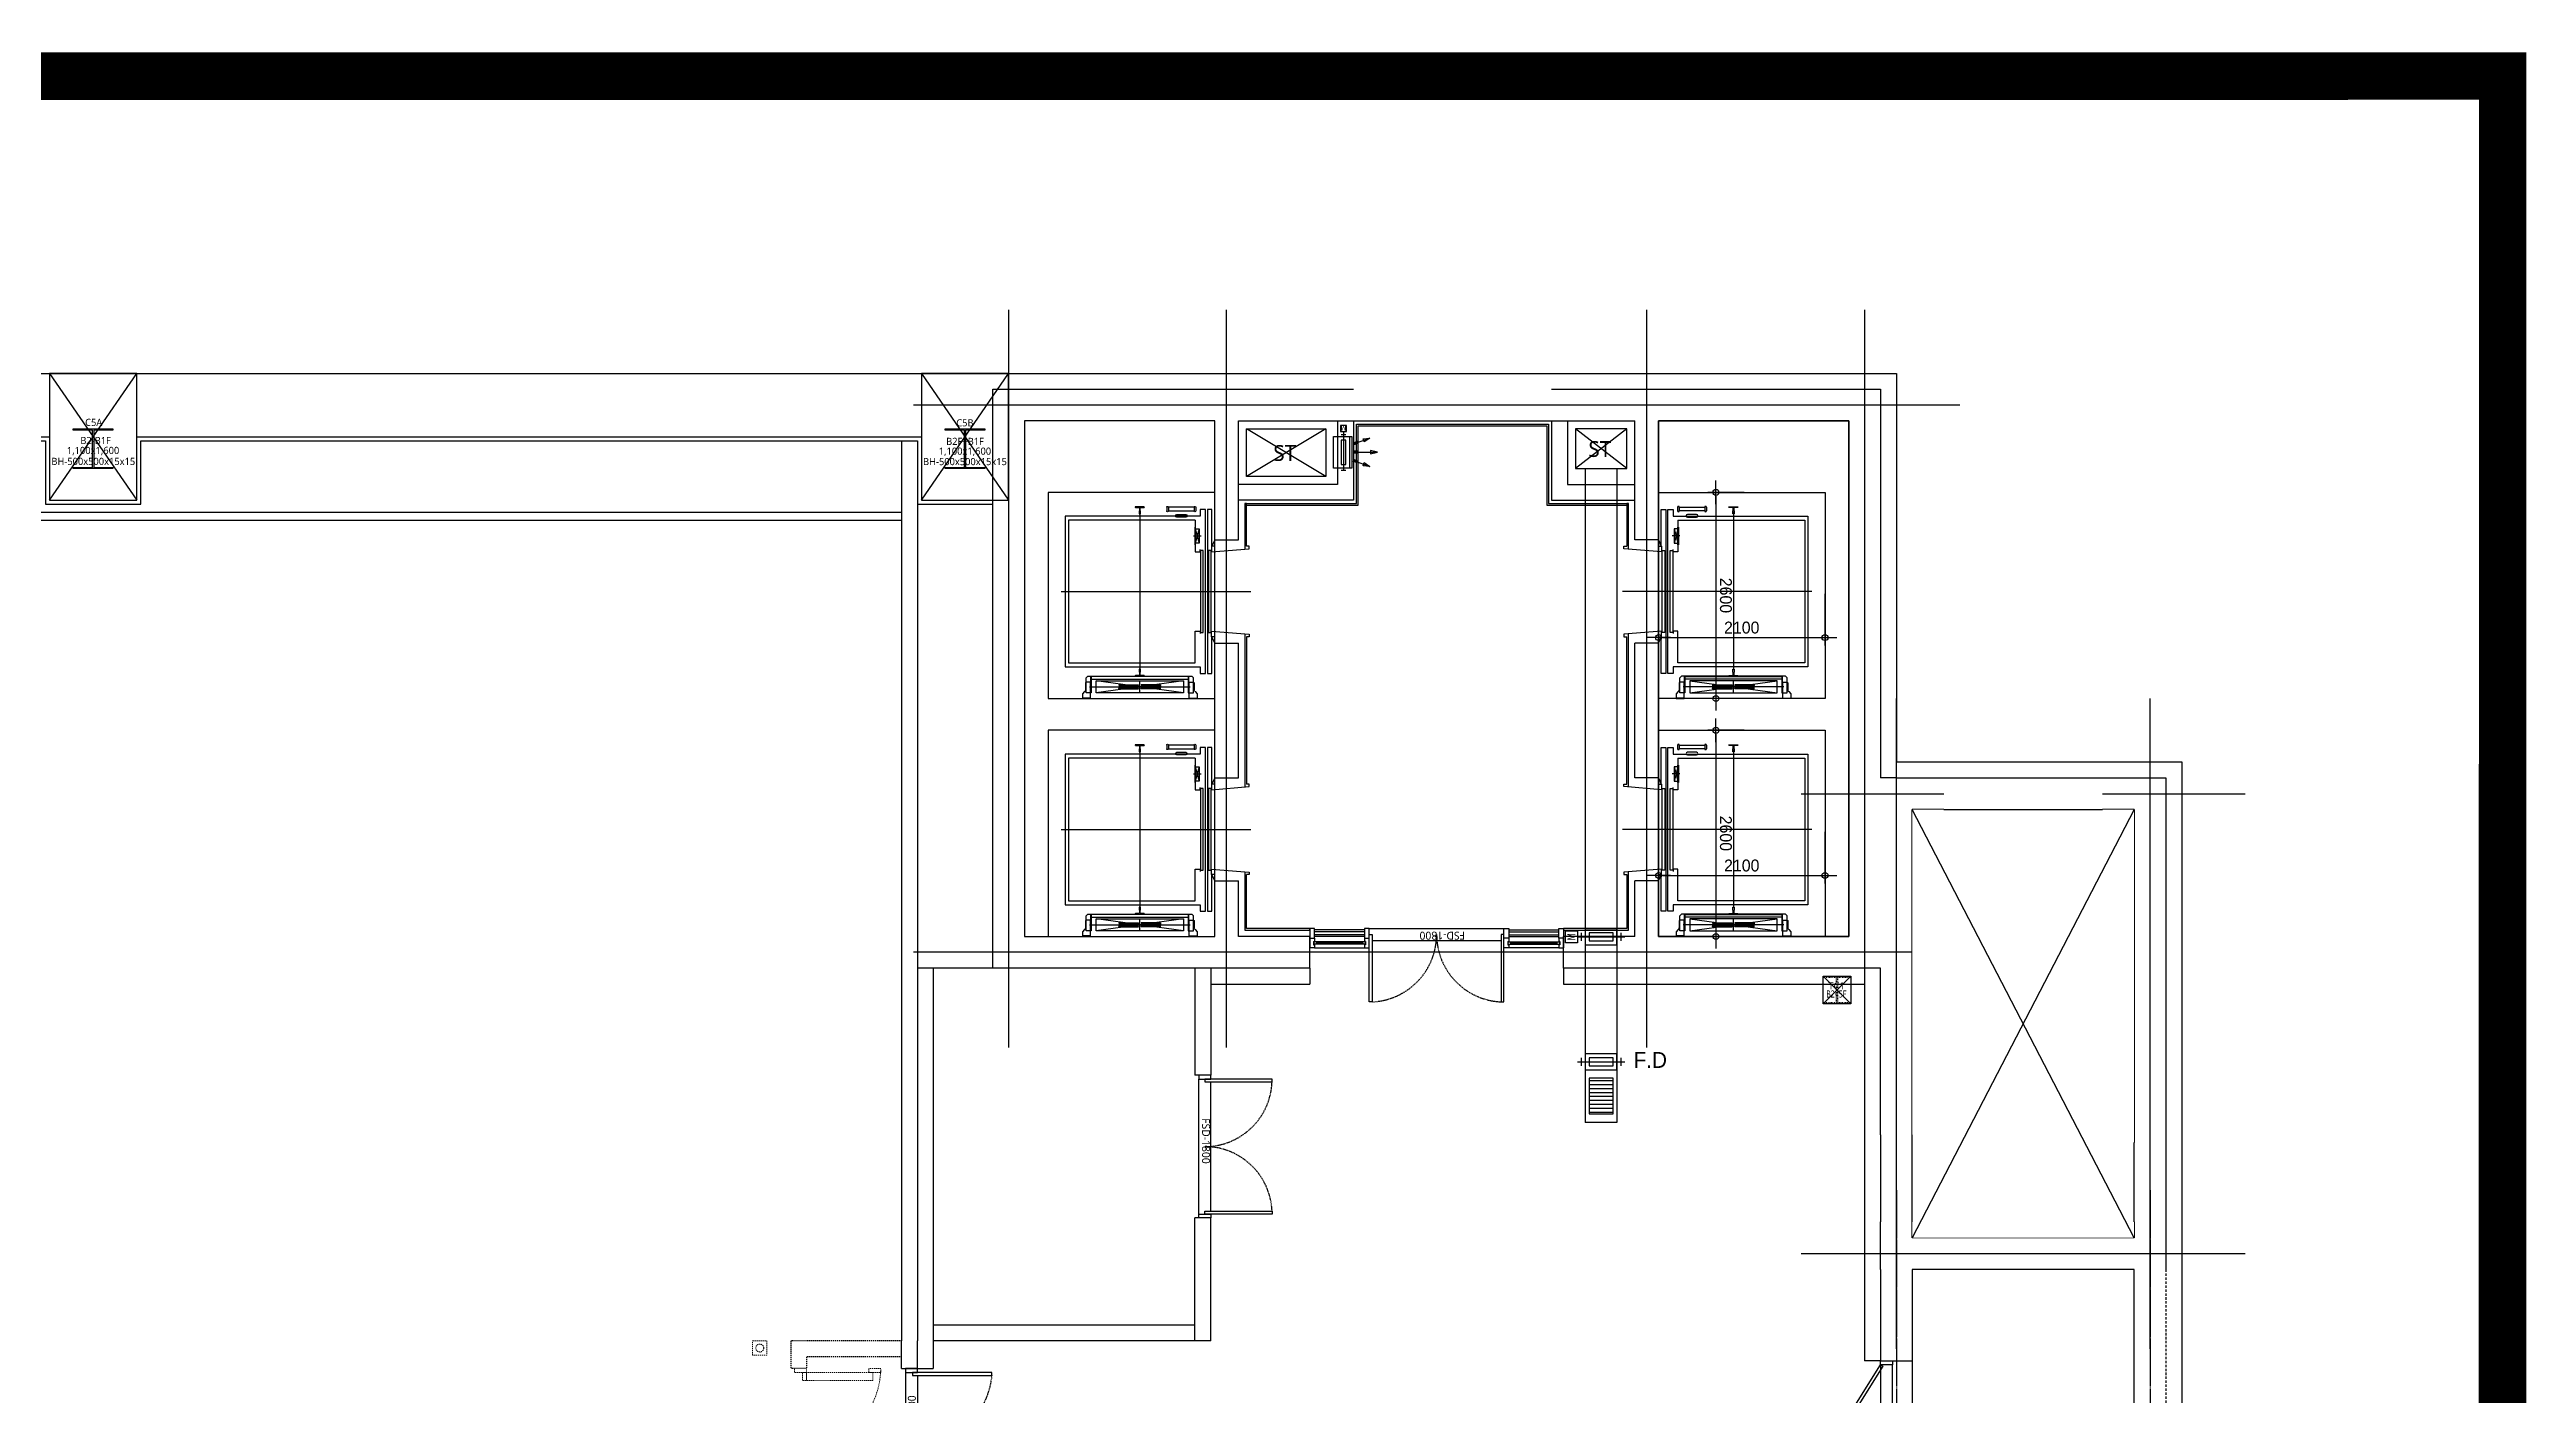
# Model space of a CAD drawing. Header units: millimetres. Extents: x -26983 to 60590, y 825 to 42375.
# Drawn here: x 59525 to 60136, y 18977 to 19309 of the extents above; entities that cross this region are included whole.
import ezdxf
from ezdxf.enums import TextEntityAlignment as Align

# ---------------------------------------------------------------- set-up
doc = ezdxf.new("R2010")
doc.units = ezdxf.units.MM
doc.header["$LTSCALE"] = 100
doc.header["$MEASUREMENT"] = 0
doc.header["$PDSIZE"] = -10
for name, pattern in [('-HID', [2.5, 1.5, -1]), ('A0-000 XR 평면도$0$HID', [2.5, 1.5, -1]), ('CEN', [62, 60, -1, 0, -1]), ('HID', [2.5, 1.5, -1]), ('HIDDEN', [2, 1, -1])]:
    doc.linetypes.add(name, pattern=pattern)
doc.layers.get('0').update_dxf_attribs({"linetype": 'CONTINUOUS'})
doc.layers.get('Defpoints').update_dxf_attribs({"color": 171, "linetype": 'CONTINUOUS'})
for name, color, linetype in [('A0-000 XR 평면도$0$DOOR', 4, 'CONTINUOUS'), ('A0-000 XR 평면도$0$DOOR(OPEN ELE)', 5, 'CONTINUOUS'), ('A0-000 XR 평면도$0$ELE9', 9, 'CONTINUOUS'), ('CEN(ST)', 1, 'CEN'), ('CON', 2, 'CONTINUOUS'), ('DOOR', 4, 'CONTINUOUS'), ('DOOR ELE', 253, 'CONTINUOUS'), ('DOOR(OPEN ELE)', 5, 'CONTINUOUS'), ('ELE9', 9, 'CONTINUOUS'), ('ELEV', 253, 'CONTINUOUS'), ('FIN(패널-200글라스울64k)', 4, 'CONTINUOUS'), ('FIN(패널-T150 방열)', 9, 'CONTINUOUS'), ('HID', 8, 'HIDDEN'), ('HID-CON', 251, '-HID'), ('STEEL', 5, 'CONTINUOUS'), ('WIN', 4, 'CONTINUOUS'), ('WIN-G', 252, 'CONTINUOUS'), ('단열패널-방열문(저온공사분)', 251, 'CONTINUOUS')]:
    doc.layers.add(name, color=color, linetype=linetype)
doc.layers.add('기계 전기 소방', color=254, linetype='CONTINUOUS', plot=False)
doc.styles.add('CGS', font='cgse', dxfattribs={"bigfont": 'cgs'})
doc.styles.add('TE', font='malgun_0.ttf')
doc.styles.add('나눔바른고딕', font='NanumBarunGothic.ttf')
doc.styles.add('돋음', font='', dxfattribs={"height": 3})
doc.styles.get('돋음').set_extended_font_data('Dotum')
doc.dimstyles.new('NDIM 1200', dxfattribs={"dimscale": 75, "dimtxt": 3, "dimasz": 1, "dimexe": 2, "dimexo": 2, "dimgap": 1, "dimtad": 1, "dimdec": 0, "dimdsep": 46, "dimtxsty": 'CGS', "dimblk": 'DOT0', "dimcen": 1, "dimdle": 8, "dimclrd": 256, "dimclre": 256, "dimclrt": 256, "dimadec": 0, "dimazin": 0, "dimtfac": 1, "dimtdec": 0, "dimtix": 1, "dimtmove": 2, "dimatfit": 3, "dimldrblk": 'DOT0', "dimfxl": 1, "dimtolj": 1, "dimtzin": 0, "dimlwd": -1, "dimlwe": -1, "dimarcsym": 0})

# ---------------------------------------------------------------- blocks, each defined once
blk = doc.blocks.new('A$C113b3fc0')
at = {"layer": 'DOOR'}
for points in [[(750, 0), (750, 849), (785, 849), (785, 0)], [(2450, 0), (2450, 849), (2415, 849), (2415, 0)], [(785, 0), (750, 0)], [(2415, 0), (2450, 0)]]:
    blk.add_lwpolyline(points, dxfattribs=at)
at = {"layer": 'DOOR ELE', "ltscale": 0.05}
for points in [[(750, 924), (2450, 924)], [(785, 774), (2415, 774)]]:
    blk.add_lwpolyline(points, dxfattribs=at)
at = {"layer": 'DOOR(OPEN ELE)', "linetype": 'HID', "ltscale": 0.05}
for centre, start, end in [((750, 849), 272.3599, 0), ((2450, 849), 180, 267.6401)]:
    blk.add_arc(centre, 850, start, end, dxfattribs=at)
at = {"layer": 'Defpoints', "style": '나눔바른고딕'}
blk.add_text('FSD-1800', height=100, rotation=180, dxfattribs=at).set_placement((1958, 884))
at = {"color": 8}
for points in [[(0, 804), (0, 679), (750, 679), (750, 804)], [(3200, 804), (3200, 679), (2450, 679), (2450, 804)]]:
    blk.add_wipeout(points, dxfattribs=at).dxf.layer = 'WIN'
at = {"layer": 'WIN'}
for p, q in [((0, 804), (0, 679)), ((60, 679), (0, 679)), ((47, 760), (47, 720)), ((47, 760), (60, 760)), ((47, 720), (60, 720)), ((88, 755), (50, 755)), ((50, 755), (50, 725)), ((88, 725), (50, 725)), ((60, 804), (60, 760)), ((60, 720), (60, 679)), ((60, 679), (690, 679)), ((662, 755), (88, 755)), ((662, 725), (88, 725)), ((700, 755), (662, 755)), ((700, 725), (662, 725)), ((690, 804), (690, 760)), ((703, 760), (690, 760)), ((703, 720), (690, 720)), ((690, 720), (690, 679)), ((690, 679), (750, 679)), ((700, 755), (700, 725)), ((703, 760), (703, 720)), ((750, 679), (750, 804)), ((2450, 679), (2450, 804)), ((2510, 679), (2450, 679)), ((2497, 760), (2497, 720)), ((2497, 760), (2510, 760)), ((2497, 720), (2510, 720)), ((2500, 755), (2500, 725)), ((2500, 755), (2538, 755)), ((2500, 725), (2538, 725)), ((2510, 804), (2510, 760)), ((2510, 720), (2510, 679)), ((3140, 679), (2510, 679)), ((2538, 755), (3112, 755)), ((2538, 725), (3112, 725)), ((3112, 755), (3150, 755)), ((3112, 725), (3150, 725)), ((3140, 804), (3140, 760)), ((3153, 760), (3140, 760)), ((3153, 720), (3140, 720)), ((3140, 720), (3140, 679)), ((3140, 679), (3200, 679)), ((3150, 755), (3150, 725)), ((3153, 760), (3153, 720)), ((3200, 804), (3200, 679))]:
    blk.add_line(p, q, dxfattribs=at)
at = {"layer": 'WIN', "color": 8}
for p, q in [((88, 745), (82, 743)), ((82, 743), (82, 737)), ((88, 735), (82, 737)), ((84, 742), (84, 738)), ((84, 742), (666, 742)), ((84, 738), (666, 738)), ((88, 755), (88, 745)), ((88, 735), (88, 725)), ((662, 755), (662, 745)), ((662, 745), (668, 743)), ((662, 735), (668, 737)), ((662, 735), (662, 725)), ((666, 742), (666, 738)), ((668, 743), (668, 737)), ((2538, 745), (2532, 743)), ((2532, 743), (2532, 737)), ((2538, 735), (2532, 737)), ((3116, 742), (2534, 742)), ((2534, 742), (2534, 738)), ((3116, 738), (2534, 738)), ((2538, 755), (2538, 745)), ((2538, 735), (2538, 725)), ((3112, 755), (3112, 745)), ((3112, 745), (3118, 743)), ((3112, 735), (3118, 737)), ((3112, 735), (3112, 725)), ((3116, 742), (3116, 738)), ((3118, 743), (3118, 737))]:
    blk.add_line(p, q, dxfattribs=at)
for centre, start, end in [((88, 740), 19.4712, 90), ((88, 740), 270, 340.5288), ((662, 740), 90, 160.5288), ((662, 740), 199.4712, 270), ((2538, 740), 19.4712, 90), ((2538, 740), 270, 340.5288), ((3112, 740), 90, 160.5288), ((3112, 740), 199.4712, 270)]:
    blk.add_arc(centre, 6, start, end, dxfattribs=at)
at = {"ltscale": 0.1}
for points in [[(0, 804), (750, 804), (750, 924), (0, 924)], [(3200, 804), (2450, 804), (2450, 924), (3200, 924)]]:
    blk.add_wipeout(points, dxfattribs=at).dxf.layer = 'WIN-G'
at = {"layer": 'WIN', "ltscale": 0.1}
for points in [[(60, 924), (0, 924), (0, 804), (60, 804)], [(750, 924), (690, 924), (690, 804), (750, 804)], [(2450, 924), (2510, 924), (2510, 804), (2450, 804)], [(3140, 924), (3200, 924), (3200, 804), (3140, 804)]]:
    blk.add_lwpolyline(points, close=True, dxfattribs=at)
at = {"layer": 'WIN-G'}
for p, q in [((690, 906), (60, 906)), ((690, 882), (60, 882)), ((690, 846), (60, 846)), ((690, 822), (60, 822)), ((2510, 906), (3140, 906)), ((2510, 882), (3140, 882)), ((2510, 846), (3140, 846)), ((2510, 822), (3140, 822))]:
    blk.add_line(p, q, dxfattribs=at)
blk = doc.blocks.new('DOT0')
blk.add_line((-3, 0), (3, 0))
at = {"color": 6}
blk.add_circle((0, 0), 0.75, dxfattribs=at)
blk = doc.blocks.new('*D129')
at = {"layer": 'Defpoints', "ltscale": 0.4, "transparency": 16777216}
for p, q in [((150, 1516), (150, 1059)), ((2750, 1516), (2750, 1059)), ((200, 1159), (2700, 1159))]:
    blk.add_line(p, q, dxfattribs=at)
at = {"layer": 'Defpoints', "color": 0, "ltscale": 0.4, "transparency": 16777216}
for p in [(150, 1616), (2750, 1616), (2750, 1159)]:
    blk.add_point(p, dxfattribs=at)
at = {"layer": 'Defpoints', "ltscale": 0.4, "transparency": 16777216, "xscale": 50, "yscale": 50, "zscale": 50, "rotation": 180}
blk.add_blockref('DOT0', (150, 1159), dxfattribs=at)
at = {"layer": 'Defpoints', "ltscale": 0.4, "transparency": 16777216, "xscale": 50, "yscale": 50, "zscale": 50}
blk.add_blockref('DOT0', (2750, 1159), dxfattribs=at)
at = {"layer": 'Defpoints', "ltscale": 0.4, "transparency": 16777216, "insert": (1450, 1284), "char_height": 150, "attachment_point": 5, "style": 'CGS'}
blk.add_mtext('\\A1;2600', dxfattribs=at)
blk = doc.blocks.new('*D130')
at = {"layer": 'Defpoints', "ltscale": 0.4, "transparency": 16777216}
for p, q in [((1431, 2535), (2081, 2535)), ((1981, 485), (1981, 2485)), ((1431, 435), (2081, 435))]:
    blk.add_line(p, q, dxfattribs=at)
at = {"layer": 'Defpoints', "color": 0, "ltscale": 0.4, "transparency": 16777216}
for p in [(1331, 2535), (1981, 2535), (1331, 435)]:
    blk.add_point(p, dxfattribs=at)
at = {"layer": 'Defpoints', "ltscale": 0.4, "transparency": 16777216, "xscale": 50, "yscale": 50, "zscale": 50}
for p, rotation in [((1981, 2535), 90), ((1981, 435), 270)]:
    blk.add_blockref('DOT0', p, dxfattribs=dict(at, rotation=rotation))
at = {"layer": 'Defpoints', "ltscale": 0.4, "transparency": 16777216, "insert": (1856, 1485), "char_height": 150, "attachment_point": 5, "rotation": 90, "style": 'CGS'}
blk.add_mtext('\\A1;2100', dxfattribs=at)
blk = doc.blocks.new('A$C0a9799ad')
at = {"layer": '기계 전기 소방', "ltscale": 0.1}
h = blk.add_hatch(dxfattribs=at)
h.set_pattern_fill('_USER', color=256, scale=50, angle=540, pattern_type=0)
h.set_pattern_definition([(180, (-1193073.36, 30212339.483), (-4e-14, -50), [])])
h.paths.add_polyline_path([(5420, -6312), (5420, -6762), (5720, -6762), (5720, -6312)])
for p, q in [((2095, 1876), (1095, 1276)), ((2095, 1276), (1095, 1876)), ((5895, 1876), (5245, 1376)), ((5895, 1376), (5245, 1876)), ((2289, 1805), (2351, 1805)), ((2320, 1844), (2320, 1355)), ((2490, 1715), (2441, 1697)), ((2445, 1686), (2651, 1761)), ((2498, 1594), (2445, 1594)), ((2445, 1582), (2747, 1582)), ((2498, 1570), (2445, 1570)), ((2498, 1693), (2449, 1675)), ((2289, 1355), (2351, 1355)), ((2490, 1449), (2441, 1467)), ((2445, 1478), (2653, 1402)), ((2498, 1471), (2449, 1489)), ((5370, 1376), (5370, -6871)), ((5770, 1376, 0), (5770, -6871)), ((5770, -6871), (5370, -6871))]:
    blk.add_line(p, q, dxfattribs=at)
for points in [[(1095, 1876), (2095, 1876), (2095, 1276), (1095, 1276)], [(2283, 1917), (2283, 1844), (2357, 1844), (2357, 1917)], [(5895, 1876), (5245, 1876), (5245, 1376), (5895, 1376)], [(2351, 1426), (2351, 1734), (2289, 1734), (2289, 1426)], [(5370, -6005), (5370, -6205), (5770, -6205), (5770, -6005)], [(5420, -6055), (5420, -6155), (5720, -6155), (5720, -6055)], [(5420, -6312), (5420, -6762), (5720, -6762), (5720, -6312)]]:
    blk.add_lwpolyline(points, close=True, dxfattribs=at)
for points in [[(2425, 1781), (2425, 1381), (2195, 1381), (2195, 1781), (2425, 1781)], [(2400, 1781), (2425, 1781), (2425, 1381), (2400, 1381), (2400, 1781)], [(2566, 1752), (2651, 1761), (2581, 1713), (2566, 1752)], [(2659, 1603), (2659, 1561), (2747, 1582), (2659, 1603)], [(2581, 1451), (2653, 1402), (2566, 1412), (2581, 1451)], [(5270, -6105), (5870, -6105)], [(5820, -6055), (5820, -6155)]]:
    blk.add_lwpolyline(points, dxfattribs=at)
at = {"layer": '기계 전기 소방', "ltscale": 0.1, "elevation": 0}
for points in [[(5120, -4604), (5120, -4454), (5270, -4454), (5270, -4604)], [(5370, -4429), (5370, -4629), (5770, -4629), (5770, -4429)], [(5420, -4479), (5420, -4579), (5720, -4579), (5720, -4479)]]:
    blk.add_lwpolyline(points, close=True, dxfattribs=at)
for points in [[(5270, -4529), (5870, -4529)], [(5320, -4479), (5320, -4579)], [(5820, -4479), (5820, -4579)], [(5320, -6055), (5320, -6155)]]:
    blk.add_lwpolyline(points, dxfattribs=at)
at = {"layer": 'Defpoints', "style": '나눔바른고딕'}
for p in [(1578, 1572), (5553, 1622)]:
    blk.add_text('ST', height=200, dxfattribs=at).set_placement(p, align=Align.MIDDLE_CENTER)
at = {"layer": '기계 전기 소방', "ltscale": 0.1, "style": '돋음', "text_generation_flag": 2, "width": 0.8}
blk.add_text('M', height=61.3, rotation=180, dxfattribs=at).set_placement((2320, 1883), align=Align.MIDDLE_CENTER)
at = {"layer": '기계 전기 소방', "ltscale": 0.1, "style": '돋음', "width": 0.85}
blk.add_text('M', height=100, rotation=90, dxfattribs=at).set_placement((5194, -4529, 0), align=Align.MIDDLE_CENTER)
at = {"layer": '기계 전기 소방', "ltscale": 0.1, "style": '돋음'}
blk.add_text('F.D', height=200, dxfattribs=at).set_placement((6190, -6082, 0), align=Align.MIDDLE_CENTER)
blk = doc.blocks.new('C5A-B2-B1F')
for points in [[(-550, -800), (550, -800), (550, 800), (-550, 800)], [(8, -385), (250, -385), (250, -400), (-250, -400), (-250, -385), (-8, -385), (-8, 85), (-250, 85), (-250, 100), (250, 100), (250, 85), (8, 85)]]:
    blk.add_lwpolyline(points, close=True)
at = {"layer": 'Defpoints', "ltscale": 10000}
for p, q in [((-550, -800), (550, 800)), ((-550, 800), (550, -800))]:
    blk.add_line(p, q, dxfattribs=at)
at = {"layer": 'Defpoints', "style": 'TE'}
for s, p in [('B2-B1F', (31, -91)), ('C5A', (7, 138)), ('BH-500x500x15x15', (2, -354)), ('1,100x1,600', (-1, -216))]:
    blk.add_text(s, height=90, dxfattribs=at).set_placement(p, align=Align.CENTER)
blk = doc.blocks.new('C5B-B2-B1F')
for points in [[(-550, -800), (550, -800), (550, 800), (-550, 800)], [(8, -385), (250, -385), (250, -400), (-250, -400), (-250, -385), (-8, -385), (-8, 85), (-250, 85), (-250, 100), (250, 100), (250, 85), (8, 85)]]:
    blk.add_lwpolyline(points, close=True)
at = {"layer": 'Defpoints', "ltscale": 10000}
for p, q in [((-550, -800), (550, 800)), ((-550, 800), (550, -800))]:
    blk.add_line(p, q, dxfattribs=at)
at = {"layer": 'Defpoints', "style": 'TE'}
for s, p in [('C5B', (-2, 132)), ('BH-500x500x15x15', (-1, -357)), ('1,100x1,600', (-1, -225)), ('B2F~B1F', (0, -102))]:
    blk.add_text(s, height=90, dxfattribs=at).set_placement(p, align=Align.CENTER)
blk = doc.blocks.new('A$C6b786f6a')
at = {"layer": 'DOOR'}
for points in [[(50, 931), (50, 81), (85, 81), (85, 931)], [(85, 931), (50, 931)], [(1750, 931), (1750, 81), (1715, 81), (1715, 931)], [(1715, 931), (1750, 931)]]:
    blk.add_lwpolyline(points, dxfattribs=at)
for points in [[(0, 6), (50, 6), (50, 156), (0, 156)], [(1800, 6), (1750, 6), (1750, 156), (1800, 156)]]:
    blk.add_lwpolyline(points, close=True, dxfattribs=at)
at = {"layer": 'DOOR ELE', "ltscale": 0.05}
for points in [[(1750, 6), (50, 6)], [(1715, 156), (85, 156)]]:
    blk.add_lwpolyline(points, dxfattribs=at)
at = {"layer": 'DOOR(OPEN ELE)', "linetype": 'HID', "ltscale": 0.05}
for centre, start, end in [((50, 81), 0, 87.6401), ((1750, 81), 92.3599, 180)]:
    blk.add_arc(centre, 850, start, end, dxfattribs=at)
at = {"layer": 'Defpoints', "style": '나눔바른고딕'}
blk.add_text('FSD-1800', height=100, dxfattribs=at).set_placement((542, 47))
blk = doc.blocks.new('A0-000 XR 평면도$0$A$C60820D4B')
at = {"layer": 'A0-000 XR 평면도$0$DOOR'}
for points in [[(500, 700), (500, 750), (350, 750), (350, 700)], [(500, 0), (500, 50), (350, 50), (350, 0)]]:
    blk.add_lwpolyline(points, close=True, dxfattribs=at)
for points in [[(4, 600), (350, 50), (380, 68), (35, 617)], [(4, 600), (35, 617)]]:
    blk.add_lwpolyline(points, dxfattribs=at)
at = {"layer": 'A0-000 XR 평면도$0$DOOR(OPEN ELE)'}
for p, q in [((350, 50), (350, 700)), ((500, 700), (500, 50))]:
    blk.add_line(p, q, dxfattribs=at)
at = {"layer": 'A0-000 XR 평면도$0$DOOR(OPEN ELE)', "linetype": 'A0-000 XR 평면도$0$HID', "ltscale": 0.05}
blk.add_arc((350, 50), 650, 90, 122.1801, dxfattribs=at)
blk = doc.blocks.new('SDFSFSDFSDF')
at = {"layer": 'A0-000 XR 평면도$0$ELE9', "ltscale": 0.1}
for points in [[(36638933, 52396), (36638933, 51646)], [(36638933, 49921), (36638933, 49171)]]:
    blk.add_lwpolyline(points, dxfattribs=at)
at = {"layer": 'CEN(ST)', "ltscale": 0.1}
for points in [[(36638733, 54546), (36638733, 46946)], [(36641933, 54546), (36641933, 46946)], [(36637533, 50946), (36643133, 50946)], [(36637533, 48146), (36643133, 48146)]]:
    blk.add_lwpolyline(points, dxfattribs=at)
at = {"layer": 'CON', "ltscale": 1000}
for points in [[(36638533, 53546), (36638533, 52396)], [(36638933, 53546), (36638933, 52396)], [(36641733, 51146), (36641733, 53546)], [(36638533, 52396), (36638933, 52396)], [(36638533, 51646), (36638933, 51646)], [(36638533, 51646), (36638533, 49921)], [(36638933, 51646), (36638933, 51146)], [(36638933, 51146), (36641733, 51146)], [(36638933, 50746), (36638933, 49921)], [(36638933, 50746), (36641733, 50746)], [(36638933, 49171), (36638933, 48346), (36641733, 48346), (36641733, 50746)], [(36638533, 49921), (36638933, 49921)], [(36638533, 47896), (36638533, 49171), (36638933, 49171)]]:
    blk.add_lwpolyline(points, dxfattribs=at)
at = {"layer": 'HID-CON', "linetype": '-HID', "ltscale": 0.2}
blk.add_lwpolyline([(36642133, 53546), (36642133, 47946), (36638933, 47946)], dxfattribs=at)
at = {"xscale": -1, "rotation": 180}
for p in [(36638183, 52396), (36638183, 49921)]:
    blk.add_blockref('A0-000 XR 평면도$0$A$C60820D4B', p, dxfattribs=at)
blk = doc.blocks.new('A$C48EA7C17')
at = {"layer": 'DOOR'}
for points in [[(965, 1088), (1000, 1088), (1000, 88), (965, 88)], [(-50, 0), (0, 0), (0, 150), (-50, 150)], [(1050, 0), (1000, 0), (1000, 150), (1050, 150)]]:
    blk.add_lwpolyline(points, close=True, dxfattribs=at)
at = {"layer": 'DOOR ELE', "ltscale": 0.1}
for points in [[(965, 150), (0, 150)], [(1000, 0), (0, 0)]]:
    blk.add_lwpolyline(points, dxfattribs=at)
at = {"layer": 'DOOR(OPEN ELE)', "linetype": 'HID', "ltscale": 0.05}
blk.add_arc((1084, 7), 1087, 96.2785, 175.7623, dxfattribs=at)
at = {"layer": 'Defpoints', "style": '나눔바른고딕'}
blk.add_text('FSD-1100', height=100, dxfattribs=at).set_placement((139, 28))
blk = doc.blocks.new('A$C236D454C')
at = {"layer": 'FIN(패널-200글라스울64k)', "ltscale": 1000}
for points in [[(0, 1112), (350, 1112)], [(350, 1112), (350, 912)], [(1450, 1112), (1450, 912)], [(1450, 1112), (1800, 1112)], [(350, 912), (0, 912)], [(1450, 912), (1800, 912)]]:
    blk.add_lwpolyline(points, dxfattribs=at)
at = {"layer": 'FIN(패널-T150 방열)', "linetype": '-HID', "ltscale": 0.1}
for points in [[(350, 2512), (0, 2512), (0, 1112)], [(350, 2312), (350, 2512)], [(1800, 1112), (1800, 2512), (1450, 2512)], [(1450, 2312), (1450, 2512)], [(350, 2312), (200, 2312), (200, 1112)], [(1600, 1112), (1600, 2312), (1450, 2312)]]:
    blk.add_lwpolyline(points, dxfattribs=at)
at = {"layer": 'STEEL', "linetype": '-HID', "lineweight": 0, "ltscale": 0.1}
for p, q in [((0, 2992), (180, 2992)), ((0, 2812), (0, 2992)), ((180, 2992), (180, 2812)), ((1620, 2992), (1800, 2992)), ((1620, 2812), (1620, 2992)), ((1800, 2992), (1800, 2812)), ((180, 2812), (0, 2812)), ((1800, 2812), (1620, 2812))]:
    blk.add_line(p, q, dxfattribs=at)
for centre in [(90, 2902), (1710, 2902)]:
    blk.add_circle(centre, 50, dxfattribs=at)
at = {"layer": '단열패널-방열문(저온공사분)', "linetype": '-HID', "lineweight": 0, "ltscale": 0.1}
for points in [[(350, 2462), (400, 2462), (400, 2312), (350, 2312)], [(500, 2312), (500, 2362), (400, 2362), (400, 2312)], [(1400, 2312), (1400, 2362), (1300, 2362), (1300, 2312)], [(1300, 1475), (1400, 1475), (1400, 2312), (1300, 2312)], [(1450, 2462), (1400, 2462), (1400, 2312), (1450, 2312)], [(1450, 1375), (1450, 1525), (1400, 1525), (1400, 1375)]]:
    blk.add_lwpolyline(points, close=True, dxfattribs=at)
blk.add_arc((1474, 2451), 1076, 184.0279, 268.0719, dxfattribs=at)
at = {"ltscale": 0.1, "xscale": -1, "rotation": 180}
blk.add_blockref('A$C48EA7C17', (400, 1062), dxfattribs=at)
blk = doc.blocks.new('TC1-HID')
at = {"layer": 'Defpoints', "ltscale": 0.1}
for p, q in [((-175, -175), (175, 175)), ((175, -175), (-175, 175))]:
    blk.add_line(p, q, dxfattribs=at)
at = {"layer": 'Defpoints'}
blk.add_line((-6, 0), (6, 0), dxfattribs=at)
at = {"layer": 'Defpoints', "ltscale": 0.1}
blk.add_lwpolyline([(-175, 175), (175, 175), (175, -175), (-175, -175)], close=True, dxfattribs=at)
at = {"layer": 'HID', "ltscale": 0.1}
blk.add_lwpolyline([(175, -156), (175, -175), (-175, -175), (-175, -156), (-6, -156), (-6, 156), (-175, 156), (-175, 175), (175, 175), (175, 156), (6, 156), (6, -156)], close=True, dxfattribs=at)
at = {"layer": 'Defpoints', "ltscale": 0.1, "style": 'TE'}
blk.add_text('TC1', height=90, dxfattribs=at).set_placement((-4, -20), align=Align.BOTTOM_CENTER)
at = {"layer": 'Defpoints', "ltscale": 0.1, "style": 'TE', "width": 0.7}
blk.add_text('B2~5F', height=90, dxfattribs=at).set_placement((-135, -50), align=Align.MIDDLE_LEFT)
blk = doc.blocks.new('TC1-HID PLAN')
at = {"layer": 'HID'}
blk.add_blockref('TC1-HID', (0, -6875), dxfattribs=at)
blk = doc.blocks.new('A$C5d30824a')
at = {"layer": 'CON', "ltscale": 0.1}
for p, q in [((750, 435.4), (750, 135.4)), ((2050, 435.4), (2050, 135.4))]:
    blk.add_line(p, q, dxfattribs=at)
at = {"layer": 'Defpoints', "ltscale": 0.1}
blk.add_lwpolyline([(2750, 435.4), (150, 435.4), (150, 2535.4), (2750, 2535.4)], close=True, dxfattribs=at)
at = {"layer": 'ELEV'}
for p, q in [((450, 620.4), (450, 2320.4)), ((450, 2320.4), (2350, 2320.4)), ((500, 680.4), (500, 2280.4)), ((500, 2280.4), (2300, 2280.4)), ((1400, 2370.4), (1400, -20)), ((2300, 2280.4), (2300, 680.4)), ((2350, 2320.4), (2350, 620.4)), ((2488, 2057.4), (2468, 2037.4)), ((2468, 2037.4), (2468, 723.4)), ((2679, 1998.4), (2468, 1998.4)), ((2468, 1992.4), (2679, 1992.4)), ((2474, 768.4), (2474, 1992.4)), ((2679, 2057.4), (2488, 2057.4)), ((2505, 1992.4), (2505, 768.4)), ((2678, 830.4), (2528, 1930.4)), ((2678, 1930.4), (2528, 1930.4)), ((2528, 1930.4), (2528, 830.4)), ((2528, 830.4), (2678, 1930.4)), ((2545, 2057.4), (2550, 2065.4)), ((2545, 2057.4), (2545, 2057.4)), ((2545, 2002.4), (2545, 2057.4)), ((2675.4, 2002.4), (2545, 2002.4)), ((2550, 2065.4), (2642.2, 2065.4)), ((2603, 2016.4), (2603, 744.4)), ((2655.7, 2070.7), (2663, 2077.4)), ((2663, 2077.4), (2690, 2102.4)), ((2750, 2002.4), (2675.4, 2002.4)), ((2678, 830.4), (2678, 1930.4)), ((2679, 1992.4), (2679, 2057.4)), ((2690, 2102.4), (2750, 2102.4)), ((2755, 2072.4), (2739, 2072.4)), ((2755, 2037.4), (2739, 2037.4)), ((2744, 2002.4), (2744, 2102.4)), ((2750, 2102.4), (2750, 2002.4)), ((2578, 1642.9), (2578, 1397.9)), ((2578, 1642.9), (2581.5, 1642.9)), ((2578, 1642.9), (2581.5, 1642.9)), ((2578, 1642.9), (2581.5, 1642.9)), ((2578, 1642.9), (2581.5, 1642.9)), ((2581.5, 1642.9), (2581.5, 1397.9)), ((2581.5, 1642.9), (2582, 1639.9)), ((2581.5, 1642.9), (2582, 1639.9)), ((2588, 1640.4), (2591, 1640.4)), ((2588, 1640.4), (2591, 1640.4)), ((2588, 1640.4), (2588, 1400.4)), ((2588, 1640.4), (2594, 1640.4)), ((2588, 1640.4), (2594, 1640.4)), ((2594, 1640.4), (2594, 1400.4)), ((2600, 1640.4), (2600, 1400.4)), ((2606, 1640.4), (2600, 1640.4)), ((2606, 1640.4), (2600, 1640.4)), ((2606, 1640.4), (2603, 1640.4)), ((2606, 1640.4), (2603, 1640.4)), ((2606, 1640.4), (2606, 1400.4)), ((2618, 1640.4), (2612, 1640.4)), ((2612, 1640.4), (2612, 1400.4)), ((2612, 1640.4), (2612, 1400.4)), ((2618, 1640.4), (2615, 1640.4)), ((2618, 1640.4), (2618, 1400.4)), ((2624.5, 1642.9), (2624, 1639.9)), ((2624.5, 1642.9), (2624, 1639.9)), ((2628, 1642.9), (2624.5, 1642.9)), ((2628, 1642.9), (2624.5, 1642.9)), ((2624.5, 1642.9), (2624.5, 1397.9)), ((2628, 1642.9), (2624.5, 1642.9)), ((2628, 1642.9), (2624.5, 1642.9)), ((2628, 1642.9), (2628, 1397.9)), ((332, 1323.4), (332, 1437.4)), ((332, 1437.4), (337.2, 1437.4)), ((337.2, 1323.4), (332, 1323.4)), ((340.2, 1434.6), (342.7, 1389.9)), ((342.7, 1371), (340.2, 1326.3)), ((347.7, 1385.2), (379.8, 1385.2)), ((379.8, 1375.7), (347.7, 1375.7)), ((383, 1388.4), (383, 1388.4)), ((383, 1388.4), (420, 1388.4)), ((420, 1372.4), (383, 1372.4)), ((383, 1372.4), (383, 1372.4)), ((390.9, 1380.4), (2379.7, 1380.4)), ((420, 1388.4), (421, 1387.4)), ((421, 1373.4), (420, 1372.4)), ((421, 1387.4), (421, 1373.4)), ((2379, 1387.4), (2380, 1388.4)), ((2379, 1373.4), (2379, 1387.4)), ((2380, 1372.4), (2379, 1373.4)), ((2380, 1388.4), (2417, 1388.4)), ((2417, 1372.4), (2380, 1372.4)), ((2417, 1388.4), (2417, 1388.4)), ((2417, 1372.4), (2417, 1372.4)), ((2420.3, 1385.2), (2452.3, 1385.2)), ((2452.3, 1375.7), (2420.3, 1375.7)), ((2457.3, 1389.9), (2459.8, 1434.6)), ((2459.8, 1326.3), (2457.3, 1371)), ((2462.8, 1437.4), (2468, 1437.4)), ((2468, 1323.4), (2462.8, 1323.4)), ((2468, 1437.4), (2468, 1323.4)), ((2678.3, 1380.4), (2527.7, 1380.4)), ((2578, 1397.9), (2581.5, 1397.9)), ((2578, 1397.9), (2581.5, 1397.9)), ((2578, 1117.3), (2578, 1362.3)), ((2578, 1362.3), (2581.5, 1362.3)), ((2578, 1362.3), (2581.5, 1362.3)), ((2581.5, 1397.9), (2582, 1401)), ((2581.5, 1117.3), (2581.5, 1362.3)), ((2581.5, 1362.3), (2582, 1359.2)), ((2588, 1400.4), (2594, 1400.4)), ((2588, 1400.4), (2594, 1400.4)), ((2588, 1359.8), (2594, 1359.8)), ((2588, 1359.8), (2594, 1359.8)), ((2588, 1119.8), (2588, 1359.8)), ((2594, 1119.8), (2594, 1359.8)), ((2606, 1400.4), (2600, 1400.4)), ((2600, 1119.8), (2600, 1359.8)), ((2606, 1359.8), (2600, 1359.8)), ((2606, 1119.8), (2606, 1359.8)), ((2618, 1400.4), (2612, 1400.4)), ((2618, 1359.8), (2612, 1359.8)), ((2612, 1119.8), (2612, 1359.8)), ((2612, 1119.8), (2612, 1359.8)), ((2618, 1119.8), (2618, 1359.8)), ((2624.5, 1397.9), (2624, 1401)), ((2624.5, 1362.3), (2624, 1359.2)), ((2628, 1397.9), (2624.5, 1397.9)), ((2628, 1397.9), (2624.5, 1397.9)), ((2624.5, 1117.3), (2624.5, 1362.3)), ((2628, 1362.3), (2624.5, 1362.3)), ((2628, 1362.3), (2624.5, 1362.3)), ((2628, 1117.3), (2628, 1362.3)), ((337.5, 1040.6), (382.5, 1040.6)), ((337.5, 694.9), (337.5, 1019.9)), ((337.5, 1019.9), (382.5, 1019.9)), ((337.5, 1019.9), (337.5, 1017.9)), ((382.5, 1019.9), (382.5, 694.9)), ((382.5, 1019.9), (382.5, 1017.9)), ((382.5, 1019.9), (382.5, 1017.9)), ((2578, 1117.3), (2581.5, 1117.3)), ((2578, 1117.3), (2581.5, 1117.3)), ((2578, 1117.3), (2581.5, 1117.3)), ((2578, 1117.3), (2581.5, 1117.3)), ((2581.5, 1117.3), (2582, 1120.3)), ((2581.5, 1117.3), (2582, 1120.3)), ((2588, 1119.8), (2591, 1119.8)), ((2588, 1119.8), (2591, 1119.8)), ((2588, 1119.8), (2594, 1119.8)), ((2588, 1119.8), (2594, 1119.8)), ((2606, 1119.8), (2600, 1119.8)), ((2606, 1119.8), (2600, 1119.8)), ((2606, 1119.8), (2603, 1119.8)), ((2606, 1119.8), (2603, 1119.8)), ((2618, 1119.8), (2612, 1119.8)), ((2618, 1119.8), (2615, 1119.8)), ((2624.5, 1117.3), (2624, 1120.3)), ((2624.5, 1117.3), (2624, 1120.3)), ((2628, 1117.3), (2624.5, 1117.3)), ((2628, 1117.3), (2624.5, 1117.3)), ((2628, 1117.3), (2624.5, 1117.3)), ((2628, 1117.3), (2624.5, 1117.3)), ((337.5, 694.9), (337.5, 696.9)), ((337.5, 694.9), (382.5, 694.9)), ((337.5, 674.2), (382.5, 674.2)), ((382.5, 694.9), (382.5, 696.9)), ((382.5, 694.9), (382.5, 696.9)), ((427.5, 914.6), (427.5, 800.3)), ((461.8, 800.3), (461.8, 914.6)), ((500, 680.4), (900, 680.4)), ((590, 687.6), (810, 687.6)), ((590, 680.4), (590, 687.6)), ((810, 680.4), (590, 680.4)), ((610, 630.4), (790, 680.4)), ((610, 680.4), (790, 630.4)), ((790, 680.4), (610, 680.4)), ((610, 680.4), (610, 630.4)), ((610, 630.4), (790, 630.4)), ((700, 703.6), (700, 607.3)), ((790, 630.4), (790, 680.4)), ((810, 687.6), (810, 680.4)), ((900, 680.4), (900, 620.4)), ((2300, 680.4), (1900, 680.4)), ((1900, 680.4), (1900, 620.4)), ((2468, 768.4), (2679, 768.4)), ((2679, 762.4), (2468, 762.4)), ((2488, 703.4), (2468, 723.4)), ((2679, 703.4), (2488, 703.4)), ((2528, 830.4), (2678, 830.4)), ((2675.4, 758.4), (2545, 758.4)), ((2545, 758.4), (2545, 703.4)), ((2545, 703.4), (2545, 703.4)), ((2545, 703.4), (2550, 695.4)), ((2550, 695.4), (2642.2, 695.4)), ((2655.7, 690.1), (2663, 683.4)), ((2663, 683.4), (2690, 658.4)), ((2750, 758.4), (2675.4, 758.4)), ((2679, 768.4), (2679, 703.4)), ((2690, 658.4), (2750, 658.4)), ((2755, 723.4), (2739, 723.4)), ((2755, 688.4), (2739, 688.4)), ((2744, 758.4), (2744, 658.4)), ((2750, 658.4), (2750, 758.4)), ((368, 550.4), (368, 620.4)), ((368, 620.4), (450, 620.4)), ((2432, 550.4), (368, 550.4)), ((368, 470.4), (368, 525.4)), ((368, 525.4), (2432, 525.4)), ((830, 470.4), (368, 470.4)), ((750, 435.4), (830, 470.4)), ((900, 620.4), (870, 620.4)), ((885, 615.4), (1915, 615.4)), ((885, 580.4), (885, 615.4)), ((1915, 580.4), (885, 580.4)), ((885, 515.4), (1915, 515.4)), ((885, 480.4), (885, 515.4)), ((1915, 480.4), (885, 480.4)), ((1900, 620.4), (1930, 620.4)), ((1915, 615.4), (1915, 580.4)), ((1915, 515.4), (1915, 480.4)), ((2432, 470.4), (1970, 470.4)), ((2050, 435.4), (1970, 470.4)), ((2350, 620.4), (2432, 620.4)), ((2432, 620.4), (2432, 550.4)), ((2432, 525.4), (2432, 470.4))]:
    blk.add_line(p, q, dxfattribs=at)
for centre, radius, start, end in [((2642.2, 2085.4), 20, 270, 312.76883), ((2585, 1640.4), 3, 190.23668, 0), ((2585, 1640.4), 3, 190.23668, 0), ((2597, 1640.4), 3, 180, 0), ((2597, 1640.4), 3, 180, 0), ((2609, 1640.4), 3, 180, 0), ((2609, 1640.4), 3, 180, 0), ((2621, 1640.4), 3, 180, 349.76332), ((2621, 1640.4), 3, 180, 349.76332), ((337.2, 1434.4), 3, 3.2861, 90), ((337.2, 1326.4), 3, 270, 356.7139), ((347.7, 1390.2), 5, 183.2861, 270), ((347.7, 1370.7), 5, 90, 176.7139), ((379.8, 1388.4), 3.25, 270, 0), ((379.8, 1372.4), 3.25, 0, 90), ((2420.3, 1388.4), 3.25, 180, 270), ((2420.3, 1372.4), 3.25, 90, 180), ((2452.3, 1390.2), 5, 270, 356.7139), ((2452.3, 1370.7), 5, 3.2861, 90), ((2462.8, 1434.4), 3, 90, 176.7139), ((2462.8, 1326.4), 3, 183.2861, 270), ((2585, 1400.4), 3, 0, 169.76332), ((2585, 1359.8), 3, 190.23668, 0), ((2597, 1400.4), 3, 0, 180), ((2597, 1359.8), 3, 180, 0), ((2609, 1400.4), 3, 0, 180), ((2609, 1359.8), 3, 180, 0), ((2621, 1400.4), 3, 10.23668, 180), ((2621, 1359.8), 3, 180, 349.76332), ((337.5, 1029.3), 11.3, 90, 270), ((382.5, 1029.3), 11.3, 270, 90), ((2585, 1119.8), 3, 0, 169.76332), ((2585, 1119.8), 3, 0, 169.76332), ((2597, 1119.8), 3, 0, 180), ((2597, 1119.8), 3, 0, 180), ((2609, 1119.8), 3, 0, 180), ((2609, 1119.8), 3, 0, 180), ((2621, 1119.8), 3, 10.23668, 180), ((2621, 1119.8), 3, 10.23668, 180), ((337.5, 685.6), 11.3, 90, 270), ((382.5, 685.6), 11.3, 270, 90), ((444.7, 914.6), 17.1, 0, 180), ((444.7, 800.3), 17.1, 180, 0), ((2642.2, 675.4), 20, 47.23117, 90)]:
    blk.add_arc(centre, radius, start, end, dxfattribs=at)
at = {"layer": 'STEEL', "ltscale": 5}
for p, q in [((830, 435.4), (830, 474.4)), ((830, 474.4), (900, 474.4)), ((900, 474.4), (860, -1.6)), ((1970, 474.4), (1900, 474.4)), ((1900, 474.4), (1940, -1.6)), ((1970, 435.4), (1970, 474.4)), ((830, -1.6), (830, 35.4)), ((1970, -1.6), (1970, 35.4)), ((860, -1.6), (830, -1.6)), ((1940, -1.6), (1970, -1.6))]:
    blk.add_line(p, q, dxfattribs=at)
at = {"layer": 'Defpoints', "ltscale": 0.4}
dim = blk.add_linear_dim(base=(1980.7, 2535.4), p1=(1330.7, 435.4), p2=(1330.7, 2535.4), angle=90, dimstyle='NDIM 1200', override={"dimscale": 50, "dimclrd": 256, "dimclre": 256, "dimclrt": 256}, dxfattribs=at)
dim.commit()
dim.dimension.update_dxf_attribs({"geometry": '*D130', "text_midpoint": (1855.7, 1485.4)})
dim = blk.add_linear_dim(base=(2750, 1158.8), p1=(150, 1616), p2=(2750, 1616), dimstyle='NDIM 1200', override={"dimscale": 50, "dimclrd": 256, "dimclre": 256, "dimclrt": 256}, dxfattribs=at)
dim.commit()
dim.dimension.update_dxf_attribs({"geometry": '*D129', "text_midpoint": (1450, 1283.8)})
blk = doc.blocks.new('B2FF')
at = {"layer": 'ELE9', "color": 253, "ltscale": 0.1}
for p, q in [((37340474.7, 644646.3), (37340474.7, 635346.3)), ((37343224.7, 635346.3), (37343224.7, 644646.3)), ((37348524.7, 635346.3), (37348524.7, 644646.3)), ((37351274.7, 644646.3), (37351274.7, 635346.3)), ((37352474.7, 643446.3), (37339274.7, 643446.3)), ((37343374.7, 641746.3), (37343374.7, 643246.3)), ((37343374.7, 643246.3), (37344824.7, 643246.3)), ((37347324.7, 643246.3), (37348374.7, 643246.3)), ((37351674.7, 631546.3), (37351674.7, 639746.3)), ((37354874.7, 639746.3), (37354874.7, 631546.3)), ((37350474.7, 638546.3), (37352274.7, 638546.3)), ((37354274.7, 638546.3), (37356074.7, 638546.3)), ((37352274.7, 638346.3), (37351874.7, 638346.3)), ((37354674.7, 638346.3), (37354274.7, 638346.3)), ((37343074.7, 636746.3), (37343074.7, 637446.3)), ((37343374.7, 636746.3), (37343374.7, 637446.3)), ((37348374.7, 636746.3), (37348374.7, 637446.3)), ((37348674.7, 636746.3), (37348674.7, 637446.3)), ((37340674.7, 636746.3), (37343074.7, 636746.3)), ((37351074.7, 636746.3), (37348674.7, 636746.3)), ((37342824.7, 636346.3), (37342824.7, 634996.3)), ((37343024.7, 636346.3), (37343024.7, 634996.3)), ((37351274.7, 636146.3), (37351274.7, 631396.3)), ((37351474.7, 634246.3), (37351474.7, 633146.3)), ((37342824.7, 631646.3), (37342824.7, 633196.3)), ((37343024.7, 631646.3), (37343024.7, 633196.3)), ((37356074.7, 632746.3), (37350474.7, 632746.3))]:
    blk.add_line(p, q, dxfattribs=at)
for points in [[(37340274.7, 642246.3), (37340274.7, 643646.3), (37344824.7, 643646.3)], [(37347324.7, 643646.3), (37351474.7, 643646.3)], [(37351474.7, 643646.3), (37351474.7, 638746.3)], [(37343074.7, 643246.3), (37340674.7, 643246.3), (37340674.7, 636746.3)], [(37343074.7, 641746.3), (37343074.7, 643246.3)], [(37344824.7, 643246.3), (37344824.7, 642246.3), (37343374.7, 642246.3)], [(37344624.7, 643246.3), (37344624.7, 642446.3), (37343374.7, 642446.3)], [(37343474.7, 642206.3), (37344864.7, 642206.3), (37344864.7, 643206.3), (37347284.7, 643206.3), (37347284.7, 642206.3), (37348274.7, 642206.3)], [(37343474.7, 642186.3), (37344884.7, 642186.3), (37344884.7, 643186.3), (37347264.7, 643186.3), (37347264.7, 642186.3), (37348274.7, 642186.3)], [(37344824.7, 643246.3), (37347324.7, 643246.3)], [(37347324.7, 643246.3), (37347324.7, 642246.3), (37348374.7, 642246.3)], [(37347524.7, 643246.3), (37347524.7, 642446.3), (37348374.7, 642446.3)], [(37348374.7, 641746.3), (37348374.7, 643246.3)], [(37348674.7, 641746.3), (37348674.7, 643246.3)], [(37348674.7, 643246.3), (37351074.7, 643246.3), (37351074.7, 636746.3)], [(37296524.7, 642996.3), (37306324.7, 642996.3), (37306324.7, 642196.3), (37307524.7, 642196.3), (37307524.7, 642996.3), (37317324.7, 642996.3), (37317324.7, 642196.3), (37318524.7, 642196.3), (37318524.7, 642996.3), (37328324.7, 642996.3), (37328324.7, 642196.3), (37329524.7, 642196.3), (37329524.7, 642996.3), (37339324.7, 642996.3), (37339324.7, 642196.3), (37340274.7, 642196.3)], [(37318474.7, 643046.3), (37328374.7, 643046.3)], [(37329474.7, 643046.3), (37339374.7, 643046.3)], [(37339124.7, 642996.3), (37339124.7, 631646.3)], [(37339324.7, 642996.3), (37339324.7, 631646.3)], [(37339374.7, 642996.3), (37339374.7, 642246.3), (37340274.7, 642246.3)], [(37340274.7, 636346.3), (37340274.7, 642246.3)], [(37343474.7, 641666.3), (37343474.7, 642206.3), (37343454.7, 642206.3), (37343454.7, 641631.5)], [(37348294.7, 641631.5), (37348294.7, 642206.3), (37348274.7, 642206.3), (37348274.7, 641666.3)], [(37307724.7, 642096.3), (37339124.7, 642096.3)], [(37307724.7, 641996.3), (37339124.7, 641996.3)], [(37343074.7, 638746.3), (37343074.7, 640446.3)], [(37343374.7, 638746.3), (37343374.7, 640446.3)], [(37343454.7, 640561.1), (37343454.7, 638631.5)], [(37343474.7, 640526.3), (37343474.7, 638666.3)], [(37348274.7, 638666.3), (37348274.7, 640526.3)], [(37348294.7, 638631.5), (37348294.7, 640561.1)], [(37348374.7, 638746.3), (37348374.7, 640446.3)], [(37348674.7, 638746.3), (37348674.7, 640446.3)], [(37351674.7, 638746.3), (37351474.7, 638746.3)], [(37351674.7, 638746.3), (37355074.7, 638746.3), (37355074.7, 632546.3)], [(37351874.7, 634246.3), (37351874.7, 638346.3)], [(37354674.7, 638346.3), (37354674.7, 634146.3)], [(37340274.7, 636546.3), (37339324.7, 636546.3)], [(37340274.7, 636346.3), (37339324.7, 636346.3)], [(37339524.7, 636346.3), (37339524.7, 631296.3)], [(37343024.7, 634996.3), (37342824.7, 634996.3)], [(37343024.7, 633196.3), (37342824.7, 633196.3)], [(37351474.7, 632546.3), (37351474.7, 633146.3)], [(37354674.7, 633146.3), (37354674.7, 632946.3), (37351874.7, 632946.3), (37351874.7, 633146.3)], [(37354674.7, 632546.3), (37351874.7, 632546.3)], [(37342824.7, 631846.3), (37339524.7, 631846.3)], [(37343024.7, 631646.3), (37339524.7, 631646.3)], [(37339324.7, 631296.3), (37339524.7, 631296.3)], [(37351474.7, 631396.3), (37351274.7, 631396.3)]]:
    blk.add_lwpolyline(points, dxfattribs=at)
for points in [[(37340674.7, 636746.3), (37343074.7, 636746.3), (37343074.7, 643246.3), (37340674.7, 643246.3)], [(37348674.7, 636746.3), (37351074.7, 636746.3), (37351074.7, 643246.3), (37348674.7, 643246.3)]]:
    blk.add_lwpolyline(points, close=True, dxfattribs=at)
for name, p in [('C5A-B2-B1F', (37328924.7, 643046.3)), ('C5B-B2-B1F', (37339924.7, 643046.3)), ('A$C113b3fc0', (37344274.7, 635922.1))]:
    blk.add_blockref(name, p, dxfattribs=at)
at = {"layer": 'ELE9', "color": 253, "ltscale": 0.1, "xscale": -1, "rotation": 90}
for p in [(37343510.1, 642496.3), (37343510.1, 639496.3)]:
    blk.add_blockref('A$C5d30824a', p, dxfattribs=at)
at = {"layer": 'ELE9', "color": 253, "ltscale": 0.1}
for name, p, rotation in [('A$C5d30824a', (37348239.3, 642496.3), 270), ('A$C5d30824a', (37348239.3, 639496.3), 270), ('A$C6b786f6a', (37342868.3, 634996.3), 270), ('A$C236D454C', (37340237.2, 629846.3), 90.00000000000001)]:
    blk.add_blockref(name, p, dxfattribs=dict(at, rotation=rotation))
at = {"layer": 'ELE9', "color": 253}
blk.add_blockref('TC1-HID PLAN', (37350924.7, 642946.3), dxfattribs=at)
at = {"layer": 'ELE9', "color": 253, "ltscale": 0.1}
for p, q in [((37344274.7, 636746.3), (37343374.7, 636746.3)), ((37348374.7, 636746.3), (37347474.7, 636746.3)), ((37352474.7, 636546.3), (37339274.7, 636546.3)), ((37344274.7, 636346.3), (37340274.7, 636346.3)), ((37343024.7, 636146.3), (37344274.7, 636146.3)), ((37347474.7, 636146.3), (37351274.7, 636146.3))]:
    blk.add_line(p, q, dxfattribs=at)
for points in [[(37343454.7, 637561.1), (37343454.7, 636826.3), (37344274.7, 636826.3), (37344274.7, 636846.3), (37343474.7, 636846.3), (37343474.7, 637526.3)], [(37348274.7, 637526.3), (37348274.7, 636846.3), (37347474.7, 636846.3), (37347474.7, 636826.3), (37348294.7, 636826.3), (37348294.7, 637561.1)], [(37344274.7, 636346.3), (37344274.7, 636746.3)], [(37347474.7, 636346.3), (37347474.7, 636746.3)], [(37344274.7, 636346.3), (37344274.7, 636146.3)], [(37351474.7, 634246.3), (37351474.7, 636346.3), (37347474.7, 636346.3)], [(37347474.7, 636346.3), (37347474.7, 636146.3)]]:
    blk.add_lwpolyline(points, dxfattribs=at)
blk.add_blockref('A$C0a9799ad', (37342380.2, 641270.8), dxfattribs=at)
at = {"color": 253, "ltscale": 0.1}
blk.add_wipeout([(37351874.7, 638346.3), (37354674.7, 638346.3), (37354674.7, 632946.3), (37351874.7, 632946.3)], dxfattribs=at).dxf.layer = 'ELE9'
at = {"layer": 'ELE9', "color": 253}
for p, q in [((37354674.7, 638346.3), (37351874.7, 632946.3)), ((37354674.7, 632946.3), (37351874.7, 638346.3))]:
    blk.add_line(p, q, dxfattribs=at)
at = {"layer": 'ELE9', "color": 253, "ltscale": 10, "const_width": 600}
blk.add_lwpolyline([(37150790.4, 525050.9), (37359310.2, 525050.9), (37359324.7, 647596.3), (37256431.7, 647586.4), (37163218.1, 647630.1)], dxfattribs=at)
at = {"layer": 'ELE9', "color": 253, "ltscale": 0.1}
for points in [[(37147911.4, 537696.3), (37124524.7, 591369.2), (37124524.7, 630346.3), (37174174.7, 630346.3), (37174174.7, 643846.3), (37351674.7, 643846.3), (37351674.7, 638946.3), (37355274.7, 638946.3), (37355274.7, 623346.3), (37351674.7, 623346.3)], [(37352274.7, 638346.3), (37354274.7, 638346.3)], [(37351874.7, 633146.3), (37351874.7, 634246.3)], [(37354674.7, 633146.3), (37354674.7, 634146.3)]]:
    blk.add_lwpolyline(points, dxfattribs=at)
blk.add_blockref('SDFSFSDFSDF', (712942.1, 579000), dxfattribs=at)

msp = doc.modelspace()

# ---------------------------------------------------------------- block references
at = {"xscale": 0.01956471256889679, "yscale": 0.01956471256889679, "zscale": 0.01956471256889679}
msp.add_blockref('B2FF', (-670794.07, 6632.61), dxfattribs=at)

doc.saveas('drawing.dxf')
